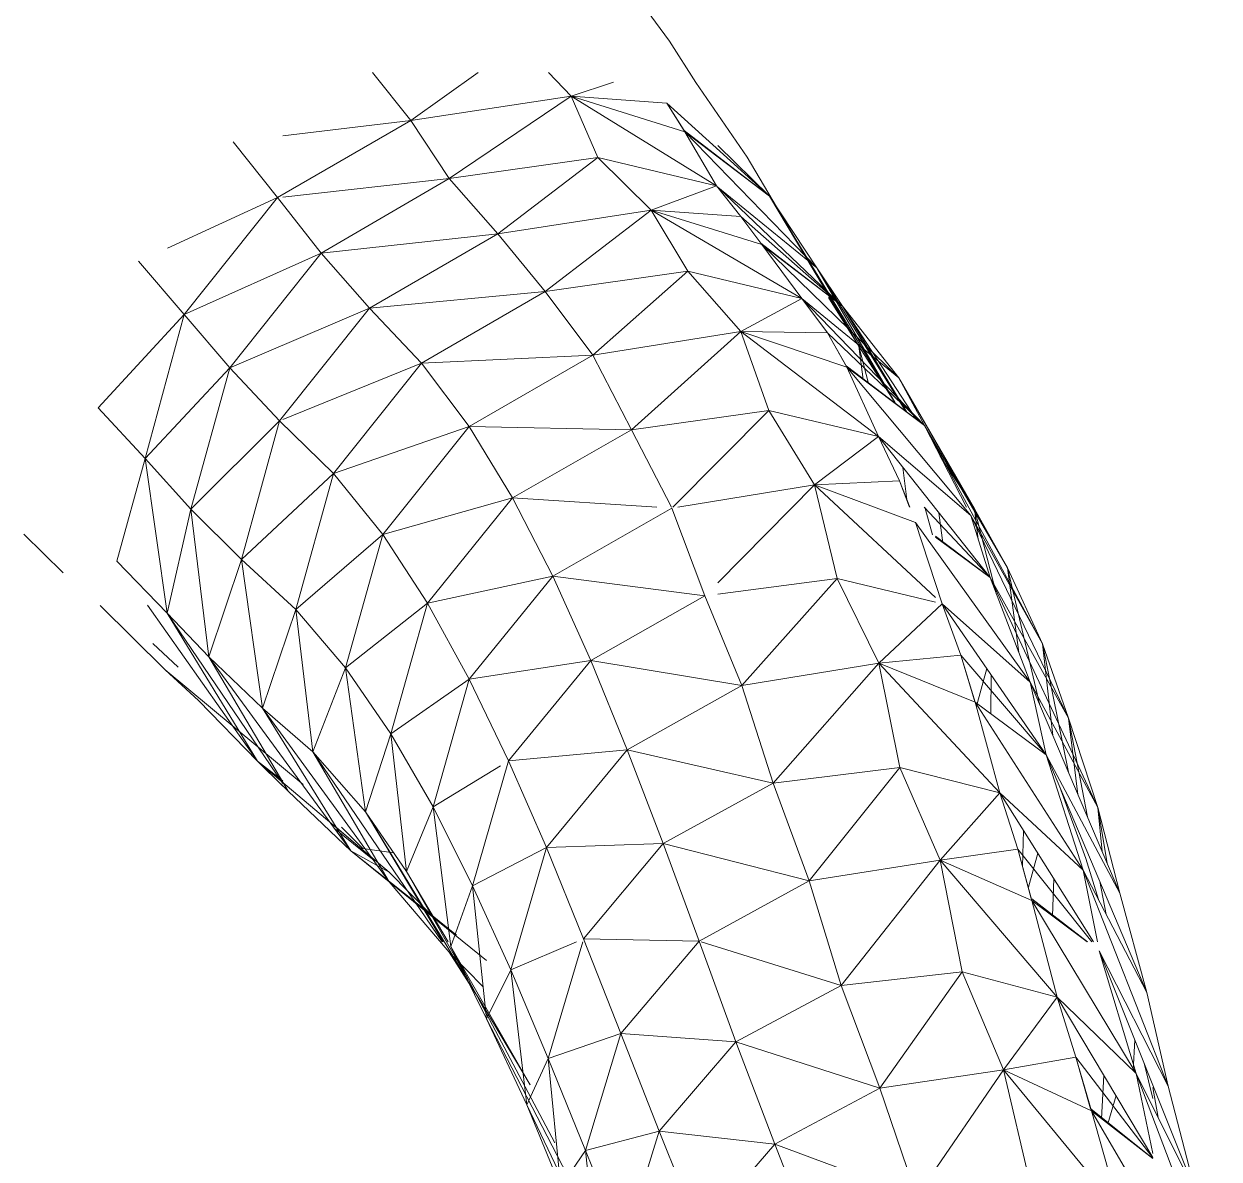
# Model space of a CAD drawing. Header units: millimetres. Extents: x -8546 to 211781, y -3000 to 31870.
# Drawn here: x -4462.1 to -4411.9, y 2585.3 to 2633 of the extents above; entities that cross this region are included whole.
import ezdxf

# ---------------------------------------------------------------- set-up
doc = ezdxf.new("R2010")
doc.units = ezdxf.units.MM
doc.layers.add('G-IMPT', color=8, linetype='Continuous', lineweight=9)
doc.layers.add('I-FURN', color=30, linetype='Continuous', lineweight=9)

# ---------------------------------------------------------------- blocks, each defined once
blk = doc.blocks.new('Artificial banana plant 1500mm - Family 4__C1-728657-Begane grond')
at = {"layer": 'G-IMPT'}
for p, q in [((-24.598, -21.384), (-22.218, -24.637)), ((-22.218, -24.637), (-21.118, -26.37)), ((-34.684, -25.955), (-33.068, -27.966)), ((-34.684, -25.955), (-33.068, -27.966)), ((-30.244, -25.955), (-33.068, -27.966)), ((-30.244, -25.955), (-33.068, -27.966)), ((-30.244, -25.955), (-33.068, -27.966)), ((-26.338, -26.946), (-27.288, -25.955)), ((-27.288, -25.955), (-26.338, -26.946)), ((-27.288, -25.955), (-26.338, -26.946)), ((-21.381, -25.955), (-21.118, -26.37)), ((-24.568, -26.354), (-26.338, -26.946)), ((-24.568, -26.354), (-26.338, -26.946)), ((-21.118, -26.37), (-18.958, -29.505)), ((-26.338, -26.946), (-33.068, -27.966)), ((-33.068, -27.966), (-26.338, -26.946)), ((-33.068, -27.966), (-26.338, -26.946)), ((-26.338, -26.946), (-31.458, -30.4)), ((-26.338, -26.946), (-31.458, -30.4)), ((-26.338, -26.946), (-31.458, -30.4)), ((-26.338, -26.946), (-20.248, -30.707)), ((-22.328, -27.237), (-26.338, -26.946)), ((-26.338, -26.946), (-21.568, -28.435)), ((-26.338, -26.946), (-20.248, -30.707)), ((-26.338, -26.946), (-25.218, -29.524)), ((-26.338, -26.946), (-25.218, -29.524)), ((-26.338, -26.946), (-20.248, -30.707)), ((-26.338, -26.946), (-22.328, -27.237)), ((-26.338, -26.946), (-21.568, -28.435)), ((-22.328, -27.237), (-21.568, -28.435)), ((-22.328, -27.237), (-21.598, -28.388)), ((-18.028, -31.133), (-22.328, -27.237)), ((-22.328, -27.237), (-21.568, -28.435)), ((-22.328, -27.237), (-21.598, -28.388)), ((-18.028, -31.133), (-22.328, -27.237)), ((-33.068, -27.966), (-38.658, -31.2)), ((-33.068, -27.966), (-38.658, -31.2)), ((-33.068, -27.966), (-38.658, -31.2)), ((-38.439, -28.615), (-33.068, -27.966)), ((-38.439, -28.615), (-33.068, -27.966)), ((-38.439, -28.615), (-33.068, -27.966)), ((-33.068, -27.966), (-31.458, -30.4)), ((-33.068, -27.966), (-31.458, -30.4)), ((-21.568, -28.435), (-21.598, -28.388)), ((-18.028, -31.133), (-21.598, -28.388)), ((-21.568, -28.435), (-21.598, -28.388)), ((-18.028, -31.133), (-21.598, -28.388)), ((-18.028, -31.133), (-21.568, -28.435)), ((-16.038, -34.148), (-21.568, -28.435)), ((-21.568, -28.435), (-20.248, -30.707)), ((-18.028, -31.133), (-21.568, -28.435)), ((-16.038, -34.148), (-21.568, -28.435)), ((-20.248, -30.707), (-21.568, -28.435)), ((-40.528, -28.867), (-38.658, -31.2)), ((-40.528, -28.867), (-38.658, -31.2)), ((-40.528, -28.867), (-38.658, -31.2)), ((-20.185, -29.014), (-18.028, -31.133)), ((-20.185, -29.014), (-18.028, -31.133)), ((-31.458, -30.4), (-25.218, -29.524)), ((-25.218, -29.524), (-31.458, -30.4)), ((-25.218, -29.524), (-31.458, -30.4)), ((-25.218, -29.524), (-29.418, -32.718)), ((-25.218, -29.524), (-29.418, -32.718)), ((-25.218, -29.524), (-29.418, -32.718)), ((-20.248, -30.707), (-25.218, -29.524)), ((-22.988, -31.728), (-25.218, -29.524)), ((-25.218, -29.524), (-20.248, -30.707)), ((-25.218, -29.524), (-22.988, -31.728)), ((-25.218, -29.524), (-20.248, -30.707)), ((-25.218, -29.524), (-22.988, -31.728)), ((-18.958, -29.505), (-14.278, -37.43)), ((-18.958, -29.505), (-14.278, -37.43)), ((-38.439, -31.176), (-31.458, -30.4)), ((-38.439, -31.176), (-31.458, -30.4)), ((-38.439, -31.176), (-31.458, -30.4)), ((-31.458, -30.4), (-36.828, -33.533)), ((-31.458, -30.4), (-36.828, -33.533)), ((-31.458, -30.4), (-36.828, -33.533)), ((-31.458, -30.4), (-29.418, -32.718)), ((-31.458, -30.4), (-29.418, -32.718)), ((-20.248, -30.707), (-22.988, -31.728)), ((-20.248, -30.707), (-22.988, -31.728)), ((-20.248, -30.707), (-19.228, -31.99)), ((-20.248, -30.707), (-19.228, -31.99)), ((-16.038, -34.148), (-20.185, -30.758)), ((-16.038, -34.148), (-20.185, -30.758)), ((-20.185, -30.767), (-14.958, -35.756)), ((-20.185, -30.767), (-14.958, -35.756)), ((-43.284, -33.315), (-38.658, -31.2)), ((-43.284, -33.315), (-38.658, -31.2)), ((-43.284, -33.315), (-38.658, -31.2)), ((-38.658, -31.2), (-42.578, -36.104)), ((-38.658, -31.2), (-42.578, -36.104)), ((-38.658, -31.2), (-42.578, -36.104)), ((-38.658, -31.2), (-36.828, -33.533)), ((-38.658, -31.2), (-36.828, -33.533)), ((-38.658, -31.2), (-36.828, -33.533)), ((-18.028, -31.133), (-12.748, -39.816)), ((-18.028, -31.133), (-16.038, -34.148)), ((-14.278, -37.43), (-18.028, -31.133)), ((-12.748, -39.816), (-18.028, -31.133)), ((-18.028, -31.133), (-16.038, -34.148)), ((-18.028, -31.133), (-16.038, -34.148)), ((-18.028, -31.133), (-14.278, -37.43)), ((-12.748, -39.816), (-18.028, -31.133)), ((-22.988, -31.728), (-29.418, -32.718)), ((-29.418, -32.718), (-22.988, -31.728)), ((-29.418, -32.718), (-22.988, -31.728)), ((-22.988, -31.728), (-27.438, -35.136)), ((-22.988, -31.728), (-27.438, -35.136)), ((-22.988, -31.728), (-27.438, -35.136)), ((-22.988, -31.728), (-16.668, -35.428)), ((-19.228, -31.99), (-22.988, -31.728)), ((-22.988, -31.728), (-18.338, -33.163)), ((-22.988, -31.728), (-16.668, -35.428)), ((-22.988, -31.728), (-21.448, -34.291)), ((-22.988, -31.728), (-21.448, -34.291)), ((-22.988, -31.728), (-16.668, -35.428)), ((-22.988, -31.728), (-19.228, -31.99)), ((-22.988, -31.728), (-18.338, -33.163)), ((-19.228, -31.99), (-18.338, -33.163)), ((-19.228, -31.99), (-18.378, -33.117)), ((-14.958, -35.756), (-19.228, -31.99)), ((-19.228, -31.99), (-18.338, -33.163)), ((-19.228, -31.99), (-18.378, -33.117)), ((-14.958, -35.756), (-19.228, -31.99)), ((-36.828, -33.533), (-29.418, -32.718)), ((-36.828, -33.533), (-29.418, -32.718)), ((-36.828, -33.533), (-29.418, -32.718)), ((-29.418, -32.718), (-34.808, -35.838)), ((-29.418, -32.718), (-34.808, -35.838)), ((-29.418, -32.718), (-34.808, -35.838)), ((-29.418, -32.718), (-27.438, -35.136)), ((-29.418, -32.718), (-27.438, -35.136)), ((-42.578, -36.104), (-36.828, -33.533)), ((-42.578, -36.104), (-36.828, -33.533)), ((-42.578, -36.104), (-36.828, -33.533)), ((-36.828, -33.533), (-40.658, -38.349)), ((-36.828, -33.533), (-40.658, -38.349)), ((-36.828, -33.533), (-40.658, -38.349)), ((-36.828, -33.533), (-34.808, -35.838)), ((-36.828, -33.533), (-34.808, -35.838)), ((-36.828, -33.533), (-34.808, -35.838)), ((-18.338, -33.163), (-18.378, -33.117)), ((-14.958, -35.756), (-18.378, -33.117)), ((-18.338, -33.163), (-18.378, -33.117)), ((-14.958, -35.756), (-18.378, -33.117)), ((-14.958, -35.756), (-18.338, -33.163)), ((-12.598, -38.767), (-18.338, -33.163)), ((-18.338, -33.163), (-16.668, -35.428)), ((-16.668, -35.428), (-18.338, -33.163)), ((-14.958, -35.756), (-18.338, -33.163)), ((-12.598, -38.767), (-18.338, -33.163)), ((-44.498, -33.871), (-42.578, -36.104)), ((-44.498, -33.871), (-42.578, -36.104)), ((-44.498, -33.871), (-42.578, -36.104)), ((-27.438, -35.136), (-21.448, -34.291)), ((-21.448, -34.291), (-27.438, -35.136)), ((-21.448, -34.291), (-27.438, -35.136)), ((-21.448, -34.291), (-25.428, -37.813)), ((-21.448, -34.291), (-25.428, -37.813)), ((-21.448, -34.291), (-25.428, -37.813)), ((-16.668, -35.428), (-21.448, -34.291)), ((-19.218, -36.82), (-21.448, -34.291)), ((-21.448, -34.291), (-16.668, -35.428)), ((-21.448, -34.291), (-19.218, -36.82)), ((-21.448, -34.291), (-16.668, -35.428)), ((-21.448, -34.291), (-19.218, -36.82)), ((-12.748, -39.816), (-16.038, -34.148)), ((-16.038, -34.148), (-14.958, -35.756)), ((-16.038, -34.148), (-12.303, -40.171)), ((-12.748, -39.816), (-16.038, -34.148)), ((-16.038, -34.148), (-14.958, -35.756)), ((-12.748, -39.816), (-16.038, -34.148)), ((-16.038, -34.148), (-12.303, -40.171)), ((-34.808, -35.838), (-27.438, -35.136)), ((-34.808, -35.838), (-27.438, -35.136)), ((-34.808, -35.838), (-27.438, -35.136)), ((-27.438, -35.136), (-32.618, -38.148)), ((-27.438, -35.136), (-32.618, -38.148)), ((-27.438, -35.136), (-32.618, -38.148)), ((-27.438, -35.136), (-25.428, -37.813)), ((-27.438, -35.136), (-25.428, -37.813)), ((-16.668, -35.428), (-19.218, -36.82)), ((-16.668, -35.428), (-19.218, -36.82)), ((-12.598, -38.767), (-16.668, -35.428)), ((-16.668, -35.428), (-11.518, -40.76)), ((-16.668, -35.428), (-15.588, -36.88)), ((-16.668, -35.428), (-12.598, -38.767)), ((-16.668, -35.428), (-11.518, -40.76)), ((-16.668, -35.428), (-15.588, -36.88)), ((-15.548, -35.388), (-14.278, -37.43)), ((-15.548, -35.388), (-14.278, -37.43)), ((-46.188, -40.026), (-42.578, -36.104)), ((-46.188, -40.026), (-42.578, -36.104)), ((-42.578, -36.104), (-44.218, -42.15)), ((-42.578, -36.104), (-44.218, -42.15)), ((-42.578, -36.104), (-40.658, -38.349)), ((-42.578, -36.104), (-40.658, -38.349)), ((-42.578, -36.104), (-40.658, -38.349)), ((-40.658, -38.349), (-34.808, -35.838)), ((-40.658, -38.349), (-34.808, -35.838)), ((-40.658, -38.349), (-34.808, -35.838)), ((-34.808, -35.838), (-38.578, -40.567)), ((-34.808, -35.838), (-38.578, -40.567)), ((-34.808, -35.838), (-38.578, -40.567)), ((-34.808, -35.838), (-32.618, -38.148)), ((-34.808, -35.838), (-32.618, -38.148)), ((-34.808, -35.838), (-32.618, -38.148)), ((-14.958, -35.756), (-12.598, -38.767)), ((-12.261, -40.202), (-14.958, -35.756)), ((-14.958, -35.756), (-11.869, -40.496)), ((-14.958, -35.756), (-12.598, -38.767)), ((-12.261, -40.202), (-14.958, -35.756)), ((-14.958, -35.756), (-11.869, -40.496)), ((-19.218, -36.82), (-25.428, -37.813)), ((-25.428, -37.813), (-19.218, -36.82)), ((-25.428, -37.813), (-19.218, -36.82)), ((-19.218, -36.82), (-23.818, -40.939)), ((-19.218, -36.82), (-23.818, -40.939)), ((-19.218, -36.82), (-23.818, -40.939)), ((-19.218, -36.82), (-13.448, -41.23)), ((-15.588, -36.88), (-19.218, -36.82)), ((-19.218, -36.82), (-14.778, -38.313)), ((-19.218, -36.82), (-13.448, -41.23)), ((-19.218, -36.82), (-18.048, -40.136)), ((-19.218, -36.82), (-18.048, -40.136)), ((-19.218, -36.82), (-13.448, -41.23)), ((-19.218, -36.82), (-15.588, -36.88)), ((-19.218, -36.82), (-14.778, -38.313)), ((-11.518, -40.76), (-15.588, -36.88)), ((-15.588, -36.88), (-14.778, -38.313)), ((-15.588, -36.88), (-14.808, -38.254)), ((-11.518, -40.76), (-15.588, -36.88)), ((-15.588, -36.88), (-14.778, -38.313)), ((-15.588, -36.88), (-14.808, -38.254)), ((-14.086, -38.832), (-14.278, -37.43)), ((-14.278, -37.43), (-13.864, -38.999)), ((-14.278, -37.43), (-12.748, -39.816)), ((-14.086, -38.832), (-14.278, -37.43)), ((-13.864, -38.999), (-14.278, -37.43)), ((-12.748, -39.816), (-14.278, -37.43)), ((-32.618, -38.148), (-25.428, -37.813)), ((-32.618, -38.148), (-25.428, -37.813)), ((-32.618, -38.148), (-25.428, -37.813)), ((-25.428, -37.813), (-30.618, -40.807)), ((-25.428, -37.813), (-30.618, -40.807)), ((-25.428, -37.813), (-30.618, -40.807)), ((-25.428, -37.813), (-23.818, -40.939)), ((-25.428, -37.813), (-23.818, -40.939)), ((-44.218, -42.15), (-40.658, -38.349)), ((-40.658, -38.349), (-44.218, -42.15)), ((-40.658, -38.349), (-44.218, -42.15)), ((-40.658, -38.349), (-42.298, -44.274)), ((-40.658, -38.349), (-42.298, -44.274)), ((-40.658, -38.349), (-42.298, -44.274)), ((-40.658, -38.349), (-38.578, -40.567)), ((-40.658, -38.349), (-38.578, -40.567)), ((-40.658, -38.349), (-38.578, -40.567)), ((-38.439, -40.51), (-32.618, -38.148)), ((-38.439, -40.51), (-32.618, -38.148)), ((-38.439, -40.51), (-32.618, -38.148)), ((-32.618, -38.148), (-36.318, -42.779)), ((-32.618, -38.148), (-36.318, -42.779)), ((-32.618, -38.148), (-36.318, -42.779)), ((-32.618, -38.148), (-30.618, -40.807)), ((-32.618, -38.148), (-30.618, -40.807)), ((-32.618, -38.148), (-30.618, -40.807)), ((-11.518, -40.76), (-14.808, -38.254)), ((-11.518, -40.76), (-14.808, -38.254)), ((-11.518, -40.76), (-14.778, -38.313)), ((-9.578, -44.544), (-14.778, -38.313)), ((-14.778, -38.313), (-13.448, -41.23)), ((-13.448, -41.23), (-14.778, -38.313)), ((-11.518, -40.76), (-14.778, -38.313)), ((-9.578, -44.544), (-14.778, -38.313)), ((-9.418, -44.258), (-12.598, -38.767)), ((-12.598, -38.767), (-8.038, -46.733)), ((-12.598, -38.767), (-11.518, -40.76)), ((-9.418, -44.258), (-12.598, -38.767)), ((-12.598, -38.767), (-8.038, -46.733)), ((-12.598, -38.767), (-11.518, -40.76)), ((-46.188, -40.026), (-44.218, -42.15)), ((-46.188, -40.026), (-44.218, -42.15)), ((-42.298, -44.274), (-38.578, -40.567)), ((-42.298, -44.274), (-38.578, -40.567)), ((-38.578, -40.567), (-40.178, -46.383)), ((-38.578, -40.567), (-40.178, -46.383)), ((-38.578, -40.567), (-36.318, -42.779)), ((-38.578, -40.567), (-36.318, -42.779)), ((-38.578, -40.567), (-36.318, -42.779)), ((-23.818, -40.939), (-18.048, -40.136)), ((-18.048, -40.136), (-23.818, -40.939)), ((-18.048, -40.136), (-23.818, -40.939)), ((-18.048, -40.136), (-22.077, -44.191)), ((-18.048, -40.136), (-22.077, -44.191)), ((-18.048, -40.136), (-22.077, -44.191)), ((-13.448, -41.23), (-18.048, -40.136)), ((-16.128, -43.256), (-18.048, -40.136)), ((-18.048, -40.136), (-13.448, -41.23)), ((-18.048, -40.136), (-16.128, -43.256)), ((-18.048, -40.136), (-13.448, -41.23)), ((-18.048, -40.136), (-16.128, -43.256)), ((-36.318, -42.779), (-30.618, -40.807)), ((-36.318, -42.779), (-30.618, -40.807)), ((-36.318, -42.779), (-30.618, -40.807)), ((-30.618, -40.807), (-34.248, -45.334)), ((-30.618, -40.807), (-34.248, -45.334)), ((-30.618, -40.807), (-34.248, -45.334)), ((-30.618, -40.807), (-23.818, -40.939)), ((-30.618, -40.807), (-28.798, -43.801)), ((-30.618, -40.807), (-23.818, -40.939)), ((-30.618, -40.807), (-28.798, -43.801)), ((-30.618, -40.807), (-23.818, -40.939)), ((-30.618, -40.807), (-28.798, -43.801)), ((-23.818, -40.939), (-28.798, -43.801)), ((-23.818, -40.939), (-28.798, -43.801)), ((-23.818, -40.939), (-28.798, -43.801)), ((-23.818, -40.939), (-22.139, -44.191)), ((-23.818, -40.939), (-22.139, -44.191)), ((-8.038, -46.733), (-11.518, -40.76)), ((-11.518, -40.76), (-6.568, -49.921)), ((-11.518, -40.76), (-9.759, -44.191)), ((-8.038, -46.733), (-11.518, -40.76)), ((-11.518, -40.76), (-6.568, -49.921)), ((-11.518, -40.76), (-9.759, -44.191)), ((-13.448, -41.23), (-16.128, -43.256)), ((-13.448, -41.23), (-16.128, -43.256)), ((-9.578, -44.544), (-13.448, -41.23)), ((-13.448, -41.23), (-8.768, -47.144)), ((-13.448, -41.23), (-12.568, -43.082)), ((-13.448, -41.23), (-9.578, -44.544)), ((-13.448, -41.23), (-8.768, -47.144)), ((-13.448, -41.23), (-12.568, -43.082)), ((-10.856, -42.05), (-9.462, -44.191)), ((-10.856, -42.05), (-9.462, -44.191)), ((-45.408, -46.46), (-44.218, -42.15)), ((-45.408, -46.46), (-44.218, -42.15)), ((-44.218, -42.15), (-42.298, -44.274)), ((-44.218, -42.15), (-43.298, -48.63)), ((-42.298, -44.274), (-44.218, -42.15)), ((-43.298, -48.63), (-44.218, -42.15)), ((-42.298, -44.274), (-44.218, -42.15)), ((-12.265, -43.87), (-12.426, -42.522)), ((-12.265, -43.87), (-12.426, -42.522)), ((-40.178, -46.383), (-36.318, -42.779)), ((-36.318, -42.779), (-40.178, -46.383)), ((-36.318, -42.779), (-37.898, -48.483)), ((-36.318, -42.779), (-37.898, -48.483)), ((-36.318, -42.779), (-34.248, -45.334)), ((-36.318, -42.779), (-34.248, -45.334)), ((-36.318, -42.779), (-34.248, -45.334)), ((-12.568, -43.082), (-16.128, -43.256)), ((-16.128, -43.256), (-12.568, -43.082)), ((-12.568, -43.082), (-12.142, -44.191)), ((-12.568, -43.082), (-12.137, -44.191)), ((-12.568, -43.082), (-12.142, -44.191)), ((-12.568, -43.082), (-12.137, -44.191)), ((-16.128, -43.256), (-21.867, -44.191)), ((-21.867, -44.191), (-16.128, -43.256)), ((-21.867, -44.191), (-16.128, -43.256)), ((-16.128, -43.256), (-20.185, -47.364)), ((-16.128, -43.256), (-20.185, -47.364)), ((-16.128, -43.256), (-20.185, -47.364)), ((-16.128, -43.256), (-11.058, -47.985)), ((-16.128, -43.256), (-11.898, -44.825)), ((-16.128, -43.256), (-11.058, -47.985)), ((-16.128, -43.256), (-15.178, -47.176)), ((-16.128, -43.256), (-15.178, -47.176)), ((-16.128, -43.256), (-11.058, -47.985)), ((-16.128, -43.256), (-11.898, -44.825)), ((-34.248, -45.334), (-28.798, -43.801)), ((-34.248, -45.334), (-28.798, -43.801)), ((-34.248, -45.334), (-28.798, -43.801)), ((-28.798, -43.801), (-32.368, -48.223)), ((-28.798, -43.801), (-32.368, -48.223)), ((-28.798, -43.801), (-32.368, -48.223)), ((-28.798, -43.801), (-22.751, -44.191)), ((-28.798, -43.801), (-27.108, -47.084)), ((-28.798, -43.801), (-22.751, -44.191)), ((-28.798, -43.801), (-27.108, -47.084)), ((-28.798, -43.801), (-22.751, -44.191)), ((-28.798, -43.801), (-27.108, -47.084)), ((-43.298, -48.63), (-42.298, -44.274)), ((-43.298, -48.63), (-42.298, -44.274)), ((-42.298, -44.274), (-41.548, -50.468)), ((-42.298, -44.274), (-40.178, -46.383)), ((-42.298, -44.274), (-41.548, -50.468)), ((-42.298, -44.274), (-40.178, -46.383)), ((-22.118, -44.232), (-27.108, -47.084)), ((-22.118, -44.232), (-27.108, -47.084)), ((-22.118, -44.232), (-27.108, -47.084)), ((-22.118, -44.232), (-20.728, -47.914)), ((-22.118, -44.232), (-20.728, -47.914)), ((-8.768, -47.144), (-11.53, -44.191)), ((-8.768, -47.144), (-11.53, -44.191)), ((-11.51, -44.191), (-11.18, -45.356)), ((-11.51, -44.191), (-11.18, -45.356)), ((-10.742, -45.681), (-10.916, -44.429)), ((-10.742, -45.681), (-10.916, -44.429)), ((-6.568, -49.921), (-9.578, -44.544)), ((-9.578, -44.544), (-5.478, -53.035)), ((-9.578, -44.544), (-8.768, -47.144)), ((-6.568, -49.921), (-9.578, -44.544)), ((-9.578, -44.544), (-5.478, -53.035)), ((-9.578, -44.544), (-8.768, -47.144)), ((-9.418, -44.258), (-8.038, -46.733)), ((-9.265, -45.548), (-9.418, -44.258)), ((-9.418, -44.258), (-8.499, -47.846)), ((-9.418, -44.258), (-8.038, -46.733)), ((-9.265, -45.548), (-9.418, -44.258)), ((-8.499, -47.846), (-9.418, -44.258)), ((-7.088, -51.532), (-11.898, -44.825)), ((-11.898, -44.825), (-10.778, -48.247)), ((-10.778, -48.247), (-11.898, -44.825)), ((-7.088, -51.532), (-11.898, -44.825)), ((-47.658, -46.944), (-49.304, -45.318)), ((-37.898, -48.483), (-34.248, -45.334)), ((-34.248, -45.334), (-37.898, -48.483)), ((-34.248, -45.334), (-35.808, -50.924)), ((-34.248, -45.334), (-35.808, -50.924)), ((-34.248, -45.334), (-32.368, -48.223)), ((-34.248, -45.334), (-32.368, -48.223)), ((-34.248, -45.334), (-32.368, -48.223)), ((-8.768, -47.144), (-11.058, -45.406)), ((-8.768, -47.144), (-11.058, -45.406)), ((-8.768, -47.144), (-11.058, -45.447)), ((-8.768, -47.144), (-11.058, -45.447)), ((-45.408, -46.46), (-43.298, -48.63)), ((-45.408, -46.46), (-43.298, -48.63)), ((-45.408, -46.46), (-43.298, -48.63)), ((-41.548, -50.468), (-40.178, -46.383)), ((-41.548, -50.468), (-40.178, -46.383)), ((-40.178, -46.383), (-39.298, -52.617)), ((-40.178, -46.383), (-37.898, -48.483)), ((-39.298, -52.617), (-40.178, -46.383)), ((-40.178, -46.383), (-37.898, -48.483)), ((-32.368, -48.223), (-27.108, -47.084)), ((-32.368, -48.223), (-27.108, -47.084)), ((-32.368, -48.223), (-27.108, -47.084)), ((-27.108, -47.084), (-30.618, -51.399)), ((-27.108, -47.084), (-30.618, -51.399)), ((-27.108, -47.084), (-30.618, -51.399)), ((-27.108, -47.084), (-20.728, -47.914)), ((-27.108, -47.084), (-25.518, -50.617)), ((-27.108, -47.084), (-20.728, -47.914)), ((-27.108, -47.084), (-25.518, -50.617)), ((-27.108, -47.084), (-20.728, -47.914)), ((-27.108, -47.084), (-25.518, -50.617)), ((-8.038, -46.733), (-6.568, -49.921)), ((-7.564, -50.288), (-8.038, -46.733)), ((-8.038, -46.733), (-6.68, -52.489)), ((-8.038, -46.733), (-6.568, -49.921)), ((-7.564, -50.288), (-8.038, -46.733)), ((-6.68, -52.489), (-8.038, -46.733)), ((-20.185, -47.841), (-15.178, -47.176)), ((-15.178, -47.176), (-20.185, -47.841)), ((-15.178, -47.176), (-20.185, -47.841)), ((-15.178, -47.176), (-19.178, -51.671)), ((-15.178, -47.176), (-19.178, -51.671)), ((-15.178, -47.176), (-19.178, -51.671)), ((-11.058, -48.178), (-15.178, -47.176)), ((-13.428, -50.74), (-15.178, -47.176)), ((-15.178, -47.176), (-11.058, -48.178)), ((-15.178, -47.176), (-13.428, -50.74)), ((-15.178, -47.176), (-11.058, -48.178)), ((-15.178, -47.176), (-13.428, -50.74)), ((-5.478, -53.035), (-8.768, -47.144)), ((-8.768, -47.144), (-4.248, -56.794)), ((-8.768, -47.144), (-7.088, -51.532)), ((-5.478, -53.035), (-8.768, -47.144)), ((-8.768, -47.144), (-4.248, -56.794)), ((-8.768, -47.144), (-7.088, -51.532)), ((-20.728, -47.914), (-25.518, -50.617)), ((-20.728, -47.914), (-25.518, -50.617)), ((-20.728, -47.914), (-25.518, -50.617)), ((-20.728, -47.914), (-19.178, -51.671)), ((-20.728, -47.914), (-19.178, -51.671)), ((-46.108, -48.308), (-43.378, -51.008)), ((-46.108, -48.308), (-43.378, -51.008)), ((-44.111, -48.299), (-39.498, -54.844)), ((-44.111, -48.299), (-39.498, -54.844)), ((-44.111, -48.299), (-39.498, -54.844)), ((-39.498, -54.844), (-43.298, -48.63)), ((-43.298, -48.63), (-38.439, -55.78)), ((-43.298, -48.63), (-41.548, -50.468)), ((-39.498, -54.844), (-43.298, -48.63)), ((-43.298, -48.63), (-38.439, -55.78)), ((-43.298, -48.63), (-41.548, -50.468)), ((-39.498, -54.844), (-43.298, -48.63)), ((-43.298, -48.63), (-38.439, -55.78)), ((-43.298, -48.63), (-41.548, -50.468)), ((-39.298, -52.617), (-37.898, -48.483)), ((-39.298, -52.617), (-37.898, -48.483)), ((-37.898, -48.483), (-37.178, -54.457)), ((-37.898, -48.483), (-35.808, -50.924)), ((-37.178, -54.457), (-37.898, -48.483)), ((-37.898, -48.483), (-35.808, -50.924)), ((-35.808, -50.924), (-32.368, -48.223)), ((-32.368, -48.223), (-35.808, -50.924)), ((-32.368, -48.223), (-33.908, -53.699)), ((-32.368, -48.223), (-33.908, -53.699)), ((-32.368, -48.223), (-30.618, -51.399)), ((-32.368, -48.223), (-30.618, -51.399)), ((-32.368, -48.223), (-30.618, -51.399)), ((-10.778, -48.247), (-13.428, -50.74)), ((-10.778, -48.247), (-13.428, -50.74)), ((-7.088, -51.532), (-10.778, -48.247)), ((-10.778, -48.247), (-6.408, -54.586)), ((-10.778, -48.247), (-9.988, -50.398)), ((-10.778, -48.247), (-7.088, -51.532)), ((-10.778, -48.247), (-6.408, -54.586)), ((-10.778, -48.247), (-9.988, -50.398)), ((-43.898, -49.909), (-42.828, -50.907)), ((-6.568, -49.921), (-5.478, -53.035)), ((-6.137, -53.763), (-6.568, -49.921)), ((-6.568, -49.921), (-5.48, -55.305)), ((-6.568, -49.921), (-5.478, -53.035)), ((-6.137, -53.763), (-6.568, -49.921)), ((-5.48, -55.305), (-6.568, -49.921)), ((-38.218, -56.106), (-41.548, -50.468)), ((-41.548, -50.468), (-35.588, -58.603)), ((-41.548, -50.468), (-39.298, -52.617)), ((-38.218, -56.106), (-41.548, -50.468)), ((-41.548, -50.468), (-35.588, -58.603)), ((-41.548, -50.468), (-39.298, -52.617)), ((-38.218, -56.106), (-41.548, -50.468)), ((-41.548, -50.468), (-35.588, -58.603)), ((-41.548, -50.468), (-39.298, -52.617)), ((-30.618, -51.399), (-25.518, -50.617)), ((-30.618, -51.399), (-25.518, -50.617)), ((-30.618, -51.399), (-25.518, -50.617)), ((-25.518, -50.617), (-28.968, -54.826)), ((-25.518, -50.617), (-28.968, -54.826)), ((-25.518, -50.617), (-28.968, -54.826)), ((-25.518, -50.617), (-19.178, -51.671)), ((-25.518, -50.617), (-23.988, -54.367)), ((-25.518, -50.617), (-19.178, -51.671)), ((-25.518, -50.617), (-23.988, -54.367)), ((-25.518, -50.617), (-19.178, -51.671)), ((-25.518, -50.617), (-23.988, -54.367)), ((-9.988, -50.398), (-13.428, -50.74)), ((-13.428, -50.74), (-9.988, -50.398)), ((-9.988, -50.398), (-9.388, -52.372)), ((-9.988, -50.398), (-9.418, -52.294)), ((-6.408, -54.586), (-9.988, -50.398)), ((-9.988, -50.398), (-9.388, -52.372)), ((-9.988, -50.398), (-9.418, -52.294)), ((-6.408, -54.586), (-9.988, -50.398)), ((-43.378, -51.008), (-37.588, -55.825)), ((-43.378, -51.008), (-41.978, -52.3)), ((-37.178, -54.457), (-35.808, -50.924)), ((-37.178, -54.457), (-35.808, -50.924)), ((-35.808, -50.924), (-34.978, -56.965)), ((-35.808, -50.924), (-33.908, -53.699)), ((-34.978, -56.965), (-35.808, -50.924)), ((-35.808, -50.924), (-33.908, -53.699)), ((-13.428, -50.74), (-19.178, -51.671)), ((-19.178, -51.671), (-13.428, -50.74)), ((-19.178, -51.671), (-13.428, -50.74)), ((-13.428, -50.74), (-17.868, -55.768)), ((-13.428, -50.74), (-17.868, -55.768)), ((-13.428, -50.74), (-17.868, -55.768)), ((-13.428, -50.74), (-8.358, -56.169)), ((-13.428, -50.74), (-9.388, -52.372)), ((-13.428, -50.74), (-8.358, -56.169)), ((-13.428, -50.74), (-12.558, -55.109)), ((-13.428, -50.74), (-12.558, -55.109)), ((-13.428, -50.74), (-8.358, -56.169)), ((-13.428, -50.74), (-9.388, -52.372)), ((-9.343, -52.539), (-8.906, -50.962)), ((-9.343, -52.539), (-8.906, -50.962)), ((-9.343, -52.539), (-8.906, -50.962)), ((-33.908, -53.699), (-30.618, -51.399)), ((-30.618, -51.399), (-33.908, -53.699)), ((-30.618, -51.399), (-32.138, -56.762)), ((-30.618, -51.399), (-32.138, -56.762)), ((-30.618, -51.399), (-28.968, -54.826)), ((-30.618, -51.399), (-28.968, -54.826)), ((-30.618, -51.399), (-28.968, -54.826)), ((-8.718, -51.235), (-8.734, -52.858)), ((-8.718, -51.235), (-8.734, -52.858)), ((-8.718, -51.235), (-8.734, -52.858)), ((-4.248, -56.794), (-7.088, -51.532)), ((-7.088, -51.532), (-3.318, -60.38)), ((-7.088, -51.532), (-6.408, -54.586)), ((-4.248, -56.794), (-7.088, -51.532)), ((-7.088, -51.532), (-3.318, -60.38)), ((-7.088, -51.532), (-6.408, -54.586)), ((-19.178, -51.671), (-23.988, -54.367)), ((-19.178, -51.671), (-23.988, -54.367)), ((-19.178, -51.671), (-23.988, -54.367)), ((-19.178, -51.671), (-17.868, -55.768)), ((-19.178, -51.671), (-17.868, -55.768)), ((-41.978, -52.3), (-39.498, -54.844)), ((-41.978, -52.3), (-39.498, -54.844)), ((-35.588, -58.603), (-39.298, -52.617)), ((-39.298, -52.617), (-33.978, -59.902)), ((-39.298, -52.617), (-37.178, -54.457)), ((-35.588, -58.603), (-39.298, -52.617)), ((-39.298, -52.617), (-33.978, -59.902)), ((-39.298, -52.617), (-37.178, -54.457)), ((-35.588, -58.603), (-39.298, -52.617)), ((-39.298, -52.617), (-33.978, -59.902)), ((-39.298, -52.617), (-37.178, -54.457)), ((-9.388, -52.372), (-9.418, -52.294)), ((-9.388, -52.372), (-9.418, -52.294)), ((-6.408, -54.586), (-9.388, -52.372)), ((-4.858, -59.419), (-9.388, -52.372)), ((-9.388, -52.372), (-8.358, -56.169)), ((-8.358, -56.169), (-9.388, -52.372)), ((-6.408, -54.586), (-9.388, -52.372)), ((-4.858, -59.419), (-9.388, -52.372)), ((-5.478, -53.035), (-4.248, -56.794)), ((-5.081, -56.243), (-5.478, -53.035)), ((-5.478, -53.035), (-4.681, -57.181)), ((-5.478, -53.035), (-4.248, -56.794)), ((-5.081, -56.243), (-5.478, -53.035)), ((-4.681, -57.181), (-5.478, -53.035)), ((-34.978, -56.965), (-33.908, -53.699)), ((-34.978, -56.965), (-33.908, -53.699)), ((-33.908, -53.699), (-33.248, -59.476)), ((-33.908, -53.699), (-32.138, -56.762)), ((-33.248, -59.476), (-33.908, -53.699)), ((-33.908, -53.699), (-32.138, -56.762)), ((-33.978, -59.902), (-37.178, -54.457)), ((-37.178, -54.457), (-31.75, -62.426)), ((-37.178, -54.457), (-34.978, -56.965)), ((-33.978, -59.902), (-37.178, -54.457)), ((-37.178, -54.457), (-31.75, -62.426)), ((-37.178, -54.457), (-34.978, -56.965)), ((-33.978, -59.902), (-37.178, -54.457)), ((-37.178, -54.457), (-31.75, -62.426)), ((-37.178, -54.457), (-34.978, -56.965)), ((-28.968, -54.826), (-23.988, -54.367)), ((-28.968, -54.826), (-23.988, -54.367)), ((-28.968, -54.826), (-23.988, -54.367)), ((-23.988, -54.367), (-27.378, -58.469)), ((-23.988, -54.367), (-27.378, -58.469)), ((-23.988, -54.367), (-27.378, -58.469)), ((-23.988, -54.367), (-17.868, -55.768)), ((-23.988, -54.367), (-22.478, -58.304)), ((-23.988, -54.367), (-17.868, -55.768)), ((-23.988, -54.367), (-22.478, -58.304)), ((-23.988, -54.367), (-17.868, -55.768)), ((-23.988, -54.367), (-22.478, -58.304)), ((-3.318, -60.38), (-6.408, -54.586)), ((-6.408, -54.586), (-2.188, -64.554)), ((-6.408, -54.586), (-4.858, -59.419)), ((-3.318, -60.38), (-6.408, -54.586)), ((-6.408, -54.586), (-2.188, -64.554)), ((-6.408, -54.586), (-4.858, -59.419)), ((-39.498, -54.844), (-38.439, -55.888)), ((-39.498, -54.844), (-38.439, -55.739)), ((-39.498, -54.844), (-38.439, -55.676)), ((-39.498, -54.844), (-38.439, -55.726)), ((-39.498, -54.844), (-38.439, -55.739)), ((-39.498, -54.844), (-38.439, -55.888)), ((-39.498, -54.844), (-33.978, -59.509)), ((-39.498, -54.844), (-38.218, -56.106)), ((-38.439, -55.676), (-39.498, -54.844)), ((-39.498, -54.844), (-38.439, -55.726)), ((-32.138, -56.762), (-29.312, -55.036)), ((-29.312, -55.036), (-32.138, -56.762)), ((-28.968, -54.826), (-30.478, -60.076)), ((-28.968, -54.826), (-30.478, -60.076)), ((-28.968, -54.826), (-27.378, -58.469)), ((-28.968, -54.826), (-27.378, -58.469)), ((-28.968, -54.826), (-27.378, -58.469)), ((-17.868, -55.768), (-12.558, -55.109)), ((-12.558, -55.109), (-17.868, -55.768)), ((-12.558, -55.109), (-17.868, -55.768)), ((-12.558, -55.109), (-16.358, -59.866)), ((-12.558, -55.109), (-16.358, -59.866)), ((-12.558, -55.109), (-16.358, -59.866)), ((-8.358, -56.169), (-12.558, -55.109)), ((-10.858, -59.001), (-12.558, -55.109)), ((-12.558, -55.109), (-8.358, -56.169)), ((-12.558, -55.109), (-10.858, -59.001)), ((-12.558, -55.109), (-8.358, -56.169)), ((-12.558, -55.109), (-10.858, -59.001)), ((-38.218, -56.106), (-35.588, -58.603)), ((-38.218, -56.106), (-35.588, -58.603)), ((-17.868, -55.768), (-22.478, -58.304)), ((-17.868, -55.768), (-22.478, -58.304)), ((-17.868, -55.768), (-22.478, -58.304)), ((-17.868, -55.768), (-16.358, -59.866)), ((-17.868, -55.768), (-16.358, -59.866)), ((-5.854, -55.894), (-4.748, -58.929)), ((-5.854, -55.894), (-4.748, -58.929)), ((-5.854, -55.894), (-4.748, -58.929)), ((-8.358, -56.169), (-10.858, -59.001)), ((-8.358, -56.169), (-10.858, -59.001)), ((-4.858, -59.419), (-8.358, -56.169)), ((-8.358, -56.169), (-4.427, -62.426)), ((-8.358, -56.169), (-7.608, -58.543)), ((-8.358, -56.169), (-7.608, -58.543)), ((-8.358, -56.169), (-4.858, -59.419)), ((-8.358, -56.169), (-4.427, -62.426)), ((-31.714, -62.426), (-34.978, -56.965)), ((-34.978, -56.965), (-30.7, -64.012)), ((-34.978, -56.965), (-33.248, -59.476)), ((-31.714, -62.426), (-34.978, -56.965)), ((-34.978, -56.965), (-30.7, -64.012)), ((-34.978, -56.965), (-33.248, -59.476)), ((-31.714, -62.426), (-34.978, -56.965)), ((-34.978, -56.965), (-30.7, -64.012)), ((-34.978, -56.965), (-33.248, -59.476)), ((-33.248, -59.476), (-32.138, -56.762)), ((-33.248, -59.476), (-32.138, -56.762)), ((-32.138, -56.762), (-31.388, -62.618)), ((-32.138, -56.762), (-30.478, -60.076)), ((-31.388, -62.618), (-32.138, -56.762)), ((-32.138, -56.762), (-30.478, -60.076)), ((-4.248, -56.794), (-3.318, -60.38)), ((-4.06, -58.637), (-4.248, -56.794)), ((-4.248, -56.794), (-3.851, -59.129)), ((-4.248, -56.794), (-3.318, -60.38)), ((-4.06, -58.637), (-4.248, -56.794)), ((-3.851, -59.129), (-4.248, -56.794)), ((-36.275, -57.665), (-34.671, -58.952)), ((-34.671, -58.952), (-36.275, -57.665)), ((-34.671, -58.952), (-36.275, -57.665)), ((-36.179, -57.649), (-34.727, -58.875)), ((-36.179, -57.649), (-34.727, -58.875)), ((-35.978, -57.609), (-35.088, -58.514)), ((-35.978, -57.609), (-35.948, -57.646)), ((-35.978, -57.609), (-35.948, -57.646)), ((-35.978, -57.609), (-35.088, -58.514)), ((-35.978, -57.609), (-35.948, -57.646)), ((-35.978, -57.609), (-35.088, -58.514)), ((-35.088, -58.514), (-35.948, -57.646)), ((-35.948, -57.646), (-35.088, -58.514)), ((-35.948, -57.646), (-35.088, -58.514)), ((-7.364, -57.752), (-7.405, -59.267)), ((-7.364, -57.752), (-7.405, -59.267)), ((-7.364, -57.752), (-7.405, -59.267)), ((-35.588, -58.603), (-33.978, -59.902)), ((-35.588, -58.603), (-32.092, -61.429)), ((-33.978, -59.509), (-35.588, -58.603)), ((-35.588, -58.603), (-32.238, -61.261)), ((-35.588, -58.603), (-32.133, -61.36)), ((-35.588, -58.603), (-32.092, -61.429)), ((-35.588, -58.603), (-33.978, -59.902)), ((-35.588, -58.603), (-29.888, -63.211)), ((-33.978, -59.509), (-35.588, -58.603)), ((-32.238, -61.261), (-35.588, -58.603)), ((-35.588, -58.603), (-33.978, -59.902)), ((-35.588, -58.603), (-32.133, -61.36)), ((-33.792, -58.686), (-35.088, -58.514)), ((-33.792, -58.686), (-35.088, -58.514)), ((-30.478, -60.076), (-27.378, -58.469)), ((-27.378, -58.469), (-30.478, -60.076)), ((-27.378, -58.469), (-28.878, -63.604)), ((-27.378, -58.469), (-28.878, -63.604)), ((-27.378, -58.469), (-22.478, -58.304)), ((-27.378, -58.469), (-22.478, -58.304)), ((-27.378, -58.469), (-22.478, -58.304)), ((-27.378, -58.469), (-25.818, -62.296)), ((-27.378, -58.469), (-25.818, -62.296)), ((-27.378, -58.469), (-25.818, -62.296)), ((-22.478, -58.304), (-25.818, -62.296)), ((-22.478, -58.304), (-25.818, -62.296)), ((-22.478, -58.304), (-25.818, -62.296)), ((-22.478, -58.304), (-16.358, -59.866)), ((-22.478, -58.304), (-20.978, -62.397)), ((-22.478, -58.304), (-16.358, -59.866)), ((-22.478, -58.304), (-20.978, -62.397)), ((-22.478, -58.304), (-16.358, -59.866)), ((-22.478, -58.304), (-20.978, -62.397)), ((-7.608, -58.543), (-10.858, -59.001)), ((-10.858, -59.001), (-7.608, -58.543)), ((-7.608, -58.543), (-7.008, -60.685)), ((-7.608, -58.543), (-7.038, -60.601)), ((-4.493, -62.426), (-7.608, -58.543)), ((-7.008, -60.685), (-7.608, -58.543)), ((-7.038, -60.601), (-7.608, -58.543)), ((-7.008, -60.685), (-7.608, -58.543)), ((-7.038, -60.601), (-7.608, -58.543)), ((-7.608, -58.543), (-4.493, -62.426)), ((-10.858, -59.001), (-16.358, -59.866)), ((-16.358, -59.866), (-10.858, -59.001)), ((-16.358, -59.866), (-10.858, -59.001)), ((-10.858, -59.001), (-15.008, -64.257)), ((-10.858, -59.001), (-15.008, -64.257)), ((-10.858, -59.001), (-15.008, -64.257)), ((-10.858, -59.001), (-5.948, -64.745)), ((-10.858, -59.001), (-7.008, -60.685)), ((-10.858, -59.001), (-5.948, -64.745)), ((-10.858, -59.001), (-7.008, -60.685)), ((-10.858, -59.001), (-9.938, -63.687)), ((-10.858, -59.001), (-9.938, -63.687)), ((-10.858, -59.001), (-5.948, -64.745)), ((-7.161, -60.138), (-6.76, -58.712)), ((-7.161, -60.138), (-6.76, -58.712)), ((-7.161, -60.138), (-6.76, -58.712)), ((-4.748, -58.929), (-4.215, -60.656)), ((-4.748, -58.929), (-4.215, -60.656)), ((-4.748, -58.929), (-4.215, -60.656)), ((-33.978, -59.509), (-32.238, -61.261)), ((-33.978, -59.509), (-32.238, -61.261)), ((-30.902, -63.603), (-33.248, -59.476)), ((-33.248, -59.476), (-31.501, -62.426)), ((-30.902, -63.603), (-33.248, -59.476)), ((-33.248, -59.476), (-31.501, -62.426)), ((-30.902, -63.603), (-33.248, -59.476)), ((-33.248, -59.476), (-31.501, -62.426)), ((-2.188, -64.554), (-4.858, -59.419)), ((-4.858, -59.419), (-1.288, -68.483)), ((-4.858, -59.419), (-4.263, -62.426)), ((-2.188, -64.554), (-4.858, -59.419)), ((-4.858, -59.419), (-1.288, -68.483)), ((-4.858, -59.419), (-4.263, -62.426)), ((-33.978, -59.902), (-32.093, -61.426)), ((-33.978, -59.902), (-31.458, -62.856)), ((-32.093, -61.426), (-33.978, -59.902)), ((-29.888, -63.211), (-33.978, -59.902)), ((-33.978, -59.902), (-31.458, -62.856)), ((-31.388, -62.618), (-30.478, -60.076)), ((-31.388, -62.618), (-30.478, -60.076)), ((-30.478, -60.076), (-29.888, -65.656)), ((-30.478, -60.076), (-28.878, -63.604)), ((-29.888, -65.656), (-30.478, -60.076)), ((-30.478, -60.076), (-28.878, -63.604)), ((-16.358, -59.866), (-20.978, -62.397)), ((-16.358, -59.866), (-20.978, -62.397)), ((-16.358, -59.866), (-20.978, -62.397)), ((-16.358, -59.866), (-15.008, -64.257)), ((-16.358, -59.866), (-15.008, -64.257)), ((-6.089, -59.781), (-6.154, -61.328)), ((-6.089, -59.781), (-6.154, -61.328)), ((-6.089, -59.781), (-6.154, -61.328)), ((-4.158, -59.901), (-3.894, -61.274)), ((-3.894, -61.274), (-4.158, -59.901)), ((-7.008, -60.685), (-7.038, -60.601)), ((-4.679, -62.426), (-7.008, -60.624)), ((-7.008, -60.624), (-4.679, -62.426)), ((-3.318, -60.38), (-2.188, -64.554)), ((-3.318, -60.38), (-2.188, -64.554)), ((-4.694, -62.426), (-7.008, -60.685)), ((-2.638, -67.95), (-7.008, -60.685)), ((-7.008, -60.685), (-5.948, -64.745)), ((-7.008, -60.685), (-5.948, -64.745)), ((-7.008, -60.685), (-4.694, -62.426)), ((-7.008, -60.685), (-2.638, -67.95)), ((-32.238, -61.261), (-31.148, -62.146)), ((-31.388, -62.618), (-29.888, -65.656)), ((-31.388, -62.618), (-29.888, -65.656)), ((-28.068, -68.42), (-31.388, -62.618)), ((-31.388, -62.618), (-27.028, -70.864)), ((-31.388, -62.618), (-29.888, -65.656)), ((-28.878, -63.604), (-26.124, -62.426)), ((-26.124, -62.426), (-28.878, -63.604)), ((-25.857, -62.426), (-27.308, -67.316)), ((-25.857, -62.426), (-27.308, -67.316)), ((-25.818, -62.296), (-20.978, -62.397)), ((-25.818, -62.296), (-24.258, -66.278)), ((-25.818, -62.296), (-20.978, -62.397)), ((-25.818, -62.296), (-24.258, -66.278)), ((-25.818, -62.296), (-20.978, -62.397)), ((-25.818, -62.296), (-24.258, -66.278)), ((-20.978, -62.397), (-24.258, -66.278)), ((-20.978, -62.397), (-24.258, -66.278)), ((-20.978, -62.397), (-24.258, -66.278)), ((-20.978, -62.397), (-19.428, -66.615)), ((-20.978, -62.397), (-19.428, -66.615)), ((-20.978, -62.397), (-19.428, -66.615)), ((-20.882, -62.426), (-15.008, -64.257)), ((-20.882, -62.426), (-15.008, -64.257)), ((-20.882, -62.426), (-15.008, -64.257)), ((-31.458, -62.856), (-30.62, -64.173)), ((-31.458, -62.856), (-30.62, -64.173)), ((-31.458, -62.856), (-30.03, -64.311)), ((-31.458, -62.856), (-30.218, -64.806)), ((-1.288, -68.483), (-4.188, -62.806)), ((-4.188, -62.806), (-0.138, -72.945)), ((-4.188, -62.806), (-2.638, -67.95)), ((-1.288, -68.483), (-4.188, -62.806)), ((-4.188, -62.806), (-0.138, -72.945)), ((-4.188, -62.806), (-2.638, -67.95)), ((-29.888, -65.656), (-28.878, -63.604)), ((-29.888, -65.656), (-28.878, -63.604)), ((-28.878, -63.604), (-28.208, -69.27)), ((-28.878, -63.604), (-27.308, -67.316)), ((-28.208, -69.27), (-28.878, -63.604)), ((-28.878, -63.604), (-27.308, -67.316)), ((-15.008, -64.257), (-9.938, -63.687)), ((-9.938, -63.687), (-15.008, -64.257)), ((-9.938, -63.687), (-15.008, -64.257)), ((-9.938, -63.687), (-13.388, -68.571)), ((-9.938, -63.687), (-13.388, -68.571)), ((-9.938, -63.687), (-13.388, -68.571)), ((-5.948, -64.745), (-9.938, -63.687)), ((-8.198, -67.802), (-9.938, -63.687)), ((-9.938, -63.687), (-5.948, -64.745)), ((-9.938, -63.687), (-8.198, -67.802)), ((-9.938, -63.687), (-5.948, -64.745)), ((-9.938, -63.687), (-8.198, -67.802)), ((-15.008, -64.257), (-19.428, -66.615)), ((-15.008, -64.257), (-19.428, -66.615)), ((-15.008, -64.257), (-19.428, -66.615)), ((-15.008, -64.257), (-13.388, -68.571)), ((-15.008, -64.257), (-13.388, -68.571)), ((-2.188, -64.554), (-1.288, -68.483)), ((-2.188, -64.554), (-1.288, -68.483)), ((-30.218, -64.806), (-28.068, -68.42)), ((-5.948, -64.745), (-8.198, -67.802)), ((-5.948, -64.745), (-8.198, -67.802)), ((-2.638, -67.95), (-5.948, -64.745)), ((-5.948, -64.745), (-1.931, -71.472)), ((-5.948, -64.745), (-5.168, -67.27)), ((-5.948, -64.745), (-2.638, -67.95)), ((-5.948, -64.745), (-1.931, -71.472)), ((-5.948, -64.745), (-5.168, -67.27)), ((-29.888, -65.656), (-28.208, -69.27)), ((-29.888, -65.656), (-28.208, -69.27)), ((-29.888, -65.656), (-25.078, -74.968)), ((-29.888, -65.656), (-28.208, -69.27)), ((-27.308, -67.316), (-24.258, -66.278)), ((-24.258, -66.278), (-27.308, -67.316)), ((-24.258, -66.278), (-25.748, -71.182)), ((-24.258, -66.278), (-25.748, -71.182)), ((-24.258, -66.278), (-19.428, -66.615)), ((-24.258, -66.278), (-22.648, -70.375)), ((-24.258, -66.278), (-19.428, -66.615)), ((-24.258, -66.278), (-22.648, -70.375)), ((-24.258, -66.278), (-19.428, -66.615)), ((-24.258, -66.278), (-22.648, -70.375)), ((-19.428, -66.615), (-22.648, -70.375)), ((-19.428, -66.615), (-22.648, -70.375)), ((-19.428, -66.615), (-22.648, -70.375)), ((-19.428, -66.615), (-13.388, -68.571)), ((-19.428, -66.615), (-17.798, -70.916)), ((-19.428, -66.615), (-13.388, -68.571)), ((-19.428, -66.615), (-17.798, -70.916)), ((-19.428, -66.615), (-13.388, -68.571)), ((-19.428, -66.615), (-17.798, -70.916)), ((-2.695, -66.544), (-2.77, -67.822)), ((-2.695, -66.544), (-2.77, -67.822)), ((-2.695, -66.544), (-2.77, -67.822)), ((-28.208, -69.27), (-27.308, -67.316)), ((-28.208, -69.27), (-27.308, -67.316)), ((-27.308, -67.316), (-26.788, -72.698)), ((-27.308, -67.316), (-25.748, -71.182)), ((-26.788, -72.698), (-27.308, -67.316)), ((-27.308, -67.316), (-25.748, -71.182)), ((-5.168, -67.27), (-8.198, -67.802)), ((-8.198, -67.802), (-5.168, -67.27)), ((-5.168, -67.27), (-4.518, -69.523)), ((-5.168, -67.27), (-4.548, -69.435)), ((-1.931, -71.492), (-5.168, -67.27)), ((-5.168, -67.27), (-4.518, -69.523)), ((-5.168, -67.27), (-4.548, -69.435)), ((-1.931, -71.492), (-5.168, -67.27)), ((-2.305, -67.52), (-1.931, -68.998)), ((-2.305, -67.52), (-1.931, -68.998)), ((-2.305, -67.52), (-1.931, -68.998)), ((-8.198, -67.802), (-13.388, -68.571)), ((-13.388, -68.571), (-8.198, -67.802)), ((-13.388, -68.571), (-8.198, -67.802)), ((-8.198, -67.802), (-11.848, -73.118)), ((-8.198, -67.802), (-11.848, -73.118)), ((-8.198, -67.802), (-11.848, -73.118)), ((-8.198, -67.802), (-3.308, -73.726)), ((-8.198, -67.802), (-4.518, -69.523)), ((-8.198, -67.802), (-3.308, -73.726)), ((-8.198, -67.802), (-7.058, -72.656)), ((-8.198, -67.802), (-7.058, -72.656)), ((-8.198, -67.802), (-3.308, -73.726)), ((-8.198, -67.802), (-4.518, -69.523)), ((-3.991, -68.023), (-4.092, -69.852)), ((-3.991, -68.023), (-4.092, -69.852)), ((-3.991, -68.023), (-4.092, -69.852)), ((-0.138, -72.945), (-2.638, -67.95)), ((-2.638, -67.95), (0.842, -77.094)), ((-2.638, -67.95), (-1.931, -71.309)), ((-0.138, -72.945), (-2.638, -67.95)), ((-2.638, -67.95), (0.842, -77.094)), ((-2.638, -67.95), (-1.931, -71.309)), ((-13.388, -68.571), (-17.798, -70.916)), ((-13.388, -68.571), (-17.798, -70.916)), ((-13.388, -68.571), (-17.798, -70.916)), ((-13.388, -68.571), (-11.848, -73.118)), ((-13.388, -68.571), (-11.848, -73.118)), ((-1.931, -68.531), (-1.717, -69.789)), ((-1.717, -69.789), (-1.931, -68.531)), ((-1.288, -68.483), (-0.138, -72.945)), ((-1.288, -68.483), (-0.138, -72.945)), ((-3.828, -70.056), (-3.483, -68.873)), ((-3.828, -70.056), (-3.483, -68.873)), ((-3.828, -70.056), (-3.483, -68.873)), ((-28.208, -69.27), (-26.788, -72.698)), ((-28.208, -69.27), (-26.788, -72.698)), ((-28.208, -69.27), (-24.108, -77.777)), ((-28.208, -69.27), (-26.788, -72.698)), ((-4.518, -69.523), (-4.548, -69.435)), ((-4.518, -69.523), (-4.548, -69.435)), ((-1.931, -71.519), (-4.542, -69.439)), ((-1.931, -71.519), (-4.542, -69.439)), ((-1.931, -71.52), (-4.518, -69.523)), ((-0.188, -76.875), (-4.518, -69.523)), ((-4.518, -69.523), (-3.308, -73.726)), ((-3.308, -73.726), (-4.518, -69.523)), ((-1.931, -71.52), (-4.518, -69.523)), ((-0.188, -76.875), (-4.518, -69.523)), ((-25.748, -71.182), (-22.648, -70.375)), ((-22.648, -70.375), (-25.748, -71.182)), ((-22.648, -70.375), (-24.128, -75.156)), ((-22.648, -70.375), (-24.128, -75.156)), ((-22.648, -70.375), (-17.798, -70.916)), ((-22.648, -70.375), (-20.968, -74.562)), ((-22.648, -70.375), (-17.798, -70.916)), ((-22.648, -70.375), (-20.968, -74.562)), ((-22.648, -70.375), (-17.798, -70.916)), ((-22.648, -70.375), (-20.968, -74.562)), ((-26.788, -72.698), (-25.748, -71.182)), ((-26.788, -72.698), (-25.748, -71.182)), ((-25.748, -71.182), (-25.148, -76.646)), ((-25.748, -71.182), (-24.128, -75.156)), ((-25.148, -76.646), (-25.748, -71.182)), ((-24.128, -75.156), (-25.748, -71.182)), ((-17.798, -70.916), (-20.968, -74.562)), ((-17.798, -70.916), (-20.968, -74.562)), ((-17.798, -70.916), (-20.968, -74.562)), ((-17.798, -70.916), (-11.848, -73.118)), ((-17.798, -70.916), (-16.068, -75.287)), ((-17.798, -70.916), (-11.848, -73.118)), ((-17.798, -70.916), (-16.068, -75.287)), ((-17.798, -70.916), (-11.848, -73.118)), ((-17.798, -70.916), (-16.068, -75.287))]:
    blk.add_line(p, q, dxfattribs=at)
blk = doc.blocks.new('Artificial banana plant 1500mm - Family 4__C2-728658-Begane grond')
blk.add_blockref('Artificial banana plant 1500mm - Family 4__C1-728657-Begane grond', (0, 0))
blk = doc.blocks.new('Artificial banana plant 1500mm - Family 4-728656-Begane grond')
blk.add_blockref('Artificial banana plant 1500mm - Family 4__C2-728658-Begane grond', (0, 0))
blk = doc.blocks.new('Artificial banana plant 1500mm - Ny märkning-728662-Begane grond')
blk.add_blockref('Artificial banana plant 1500mm - Family 4-728656-Begane grond', (0, 0))

msp = doc.modelspace()

# ---------------------------------------------------------------- block references
at = {"layer": 'I-FURN'}
msp.add_blockref('Artificial banana plant 1500mm - Ny märkning-728662-Begane grond', (-4412.758, 2656.875), dxfattribs=at)

doc.saveas('drawing.dxf')
